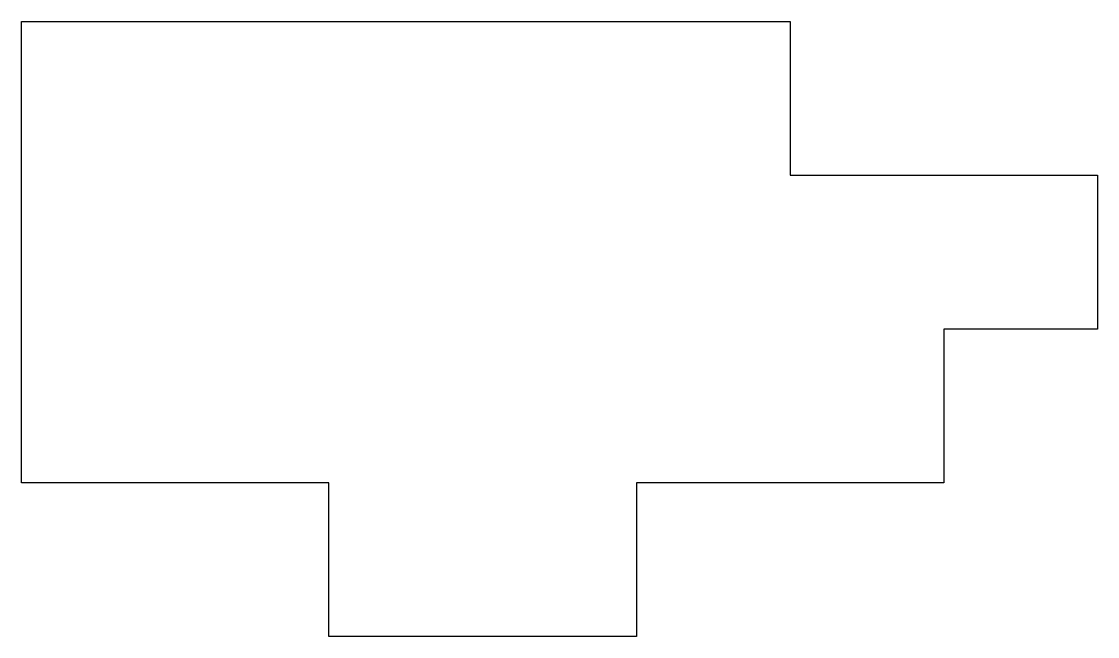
# Model space of a CAD drawing. Header units: metres. Extents: x 2000 to 9000, y 1000 to 5000.
import ezdxf

# ---------------------------------------------------------------- set-up
doc = ezdxf.new("R2010")
doc.units = ezdxf.units.M

msp = doc.modelspace()

# ---------------------------------------------------------------- linework, layer by layer
at = {"layer": 'All_Rooms'}
msp.add_lwpolyline([(2000, 5000), (7000, 5000), (7000, 4000), (9000, 4000), (9000, 3000), (8000, 3000), (8000, 2000), (6000, 2000), (6000, 1000), (4000, 1000), (4000, 2000), (2000, 2000)], close=True, dxfattribs=at)

doc.saveas('drawing.dxf')
